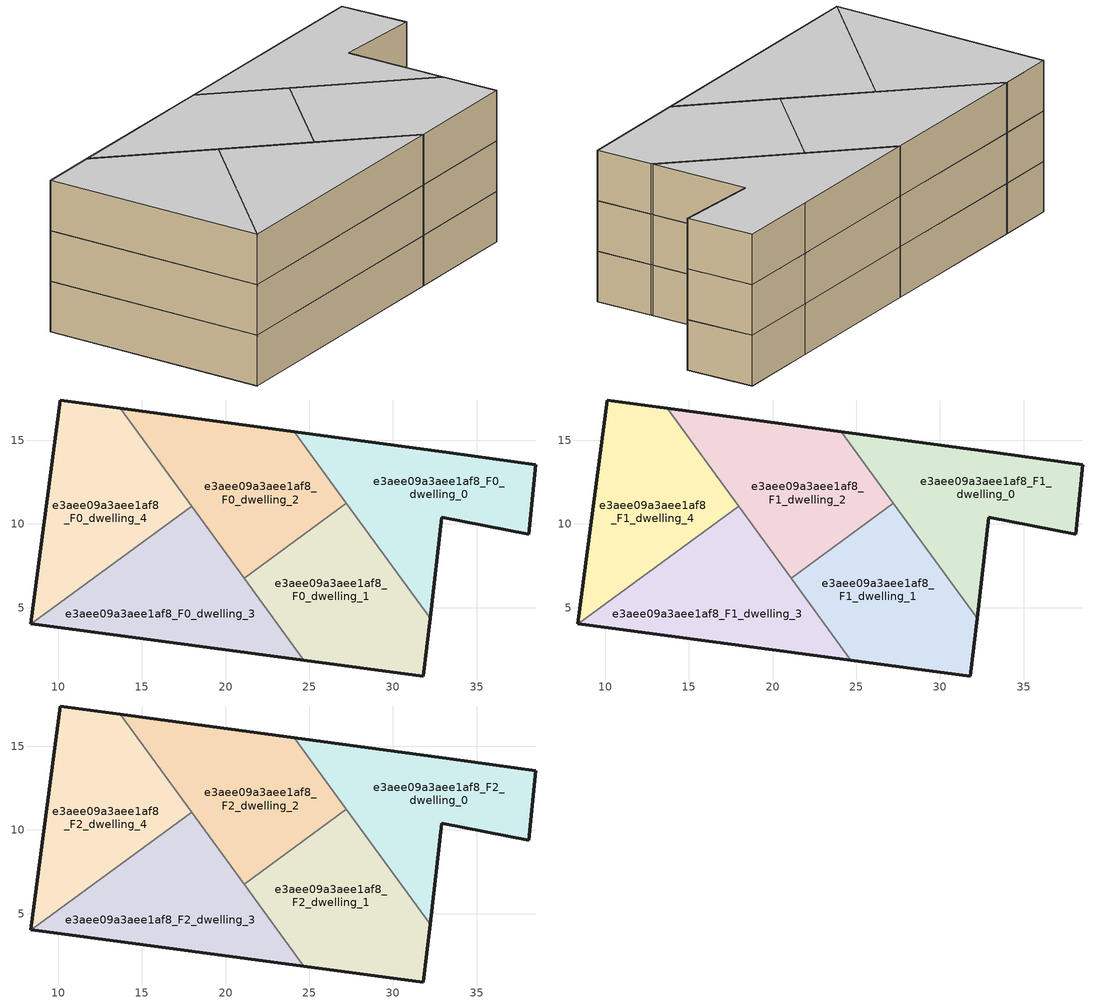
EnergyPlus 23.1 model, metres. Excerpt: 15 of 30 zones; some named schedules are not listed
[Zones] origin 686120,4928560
e3aee09a3aee1af8_F0_dwelling_0
 floor ground (EU_floor_Construction): 38.11,9.39 38.53,13.54 33.38,14.25 24.09,15.51 32.22,4.37 32.93,10.41 z0
 wall outside (EU_wall_Construction): 24.09,15.51 33.38,14.25 38.53,13.54 38.11,9.39 32.93,10.41 32.22,4.37 z0:3
 wall to e3aee09a3aee1af8_F0_dwelling_1 (EU_wall_Construction): 32.22,4.37 27.22,11.23 z0:3
 wall to e3aee09a3aee1af8_F0_dwelling_2 (EU_wall_Construction): 27.21,11.23 24.09,15.51 z0:3
e3aee09a3aee1af8_F0_dwelling_1
 floor ground (EU_floor_Construction): 31.82,0.92 32.22,4.37 27.21,11.23 21.1,6.77 24.68,1.87 z0
 wall outside (EU_wall_Construction): 32.22,4.37 31.82,0.92 24.68,1.87 z0:3
 wall to e3aee09a3aee1af8_F0_dwelling_2 (EU_wall_Construction): 21.1,6.77 27.21,11.23 z0:3
 wall to e3aee09a3aee1af8_F0_dwelling_3 (EU_wall_Construction): 24.68,1.87 21.1,6.77 z0:3
e3aee09a3aee1af8_F0_dwelling_2
 floor ground (EU_floor_Construction): 27.21,11.23 24.09,15.51 13.69,16.92 21.1,6.77 z0
 wall outside (EU_wall_Construction): 13.69,16.92 24.09,15.51 z0:3
 wall to e3aee09a3aee1af8_F0_dwelling_4 (EU_wall_Construction): 17.98,11.05 13.69,16.92 z0:3
 wall to e3aee09a3aee1af8_F0_dwelling_3 (EU_wall_Construction): 21.1,6.77 17.98,11.05 z0:3
e3aee09a3aee1af8_F0_dwelling_3
 floor ground (EU_floor_Construction): 24.68,1.87 17.98,11.05 8.37,4.04 z0
 wall outside (EU_wall_Construction): 24.68,1.87 8.37,4.04 z0:3
 wall to e3aee09a3aee1af8_F0_dwelling_4 (EU_wall_Construction): 8.37,4.04 17.98,11.05 z0:3
e3aee09a3aee1af8_F0_dwelling_4
 floor ground (EU_floor_Construction): 17.98,11.05 13.69,16.92 10.13,17.41 8.36,4.04 8.37,4.04 z0
 wall outside (EU_wall_Construction): 8.37,4.04 8.36,4.04 10.13,17.41 13.69,16.92 z0:3
e3aee09a3aee1af8_F1_dwelling_0
 floor to e3aee09a3aee1af8_F0_dwelling_0 (EU_floor_Construction): 38.11,9.39 38.53,13.54 33.38,14.25 24.09,15.51 32.22,4.37 32.93,10.41 z3
 wall outside (EU_wall_Construction): 24.09,15.51 33.38,14.25 38.53,13.54 38.11,9.39 32.93,10.41 32.22,4.37 z3:6
 wall to e3aee09a3aee1af8_F1_dwelling_1 (EU_wall_Construction): 32.22,4.37 27.22,11.23 z3:6
 wall to e3aee09a3aee1af8_F1_dwelling_2 (EU_wall_Construction): 27.21,11.23 24.09,15.51 z3:6
e3aee09a3aee1af8_F1_dwelling_1
 floor to e3aee09a3aee1af8_F0_dwelling_1 (EU_floor_Construction): 31.82,0.92 32.22,4.37 27.21,11.23 21.1,6.77 24.68,1.87 z3
 wall outside (EU_wall_Construction): 32.22,4.37 31.82,0.92 24.68,1.87 z3:6
 wall to e3aee09a3aee1af8_F1_dwelling_2 (EU_wall_Construction): 21.1,6.77 27.21,11.23 z3:6
 wall to e3aee09a3aee1af8_F1_dwelling_3 (EU_wall_Construction): 24.68,1.87 21.1,6.77 z3:6
e3aee09a3aee1af8_F1_dwelling_2
 floor to e3aee09a3aee1af8_F0_dwelling_2 (EU_floor_Construction): 27.21,11.23 24.09,15.51 13.69,16.92 21.1,6.77 z3
 wall outside (EU_wall_Construction): 13.69,16.92 24.09,15.51 z3:6
 wall to e3aee09a3aee1af8_F1_dwelling_4 (EU_wall_Construction): 17.98,11.05 13.69,16.92 z3:6
 wall to e3aee09a3aee1af8_F1_dwelling_3 (EU_wall_Construction): 21.1,6.77 17.98,11.05 z3:6
e3aee09a3aee1af8_F1_dwelling_3
 floor to e3aee09a3aee1af8_F0_dwelling_3 (EU_floor_Construction): 24.68,1.87 17.98,11.05 8.37,4.04 z3
 wall outside (EU_wall_Construction): 24.68,1.87 8.37,4.04 z3:6
 wall to e3aee09a3aee1af8_F1_dwelling_4 (EU_wall_Construction): 8.37,4.04 17.98,11.05 z3:6
e3aee09a3aee1af8_F1_dwelling_4
 floor to e3aee09a3aee1af8_F0_dwelling_4 (EU_floor_Construction): 17.98,11.05 13.69,16.92 10.13,17.41 8.36,4.04 8.37,4.04 z3
 wall outside (EU_wall_Construction): 8.37,4.04 8.36,4.04 10.13,17.41 13.69,16.92 z3:6
e3aee09a3aee1af8_F2_dwelling_0
 floor to e3aee09a3aee1af8_F1_dwelling_0 (EU_floor_Construction): 38.11,9.39 38.53,13.54 33.38,14.25 24.09,15.51 32.22,4.37 32.93,10.41 z6
 wall outside (EU_wall_Construction): 24.09,15.51 33.38,14.25 38.53,13.54 38.11,9.39 32.93,10.41 32.22,4.37 z6:9
 wall to e3aee09a3aee1af8_F2_dwelling_1 (EU_wall_Construction): 32.22,4.37 27.22,11.23 z6:9
 wall to e3aee09a3aee1af8_F2_dwelling_2 (EU_wall_Construction): 27.21,11.23 24.09,15.51 z6:9
 ceiling to e3aee09a3aee1af8_F3_dwelling_0 (EU_floor_Construction): 38.53,13.54 38.11,9.39 32.93,10.41 32.22,4.37 24.09,15.51 33.38,14.25 z9
e3aee09a3aee1af8_F2_dwelling_1
 floor to e3aee09a3aee1af8_F1_dwelling_1 (EU_floor_Construction): 31.82,0.92 32.22,4.37 27.21,11.23 21.1,6.77 24.68,1.87 z6
 wall outside (EU_wall_Construction): 32.22,4.37 31.82,0.92 24.68,1.87 z6:9
 wall to e3aee09a3aee1af8_F2_dwelling_2 (EU_wall_Construction): 21.1,6.77 27.21,11.23 z6:9
 wall to e3aee09a3aee1af8_F2_dwelling_3 (EU_wall_Construction): 24.68,1.87 21.1,6.77 z6:9
 ceiling to e3aee09a3aee1af8_F3_dwelling_1 (EU_floor_Construction): 27.21,11.23 32.22,4.37 31.82,0.92 24.68,1.87 21.1,6.77 z9
e3aee09a3aee1af8_F2_dwelling_2
 floor to e3aee09a3aee1af8_F1_dwelling_2 (EU_floor_Construction): 27.21,11.23 24.09,15.51 13.69,16.92 21.1,6.77 z6
 wall outside (EU_wall_Construction): 13.69,16.92 24.09,15.51 z6:9
 wall to e3aee09a3aee1af8_F2_dwelling_4 (EU_wall_Construction): 17.98,11.05 13.69,16.92 z6:9
 wall to e3aee09a3aee1af8_F2_dwelling_3 (EU_wall_Construction): 21.1,6.77 17.98,11.05 z6:9
 ceiling to e3aee09a3aee1af8_F3_dwelling_2 (EU_floor_Construction): 24.09,15.51 27.21,11.23 21.1,6.77 13.69,16.92 z9
e3aee09a3aee1af8_F2_dwelling_3
 floor to e3aee09a3aee1af8_F1_dwelling_3 (EU_floor_Construction): 24.68,1.87 17.98,11.05 8.37,4.04 z6
 wall outside (EU_wall_Construction): 24.68,1.87 8.37,4.04 z6:9
 wall to e3aee09a3aee1af8_F2_dwelling_4 (EU_wall_Construction): 8.37,4.04 17.98,11.05 z6:9
 ceiling to e3aee09a3aee1af8_F3_dwelling_3 (EU_floor_Construction): 17.98,11.05 24.68,1.87 8.37,4.04 z9
e3aee09a3aee1af8_F2_dwelling_4
 floor to e3aee09a3aee1af8_F1_dwelling_4 (EU_floor_Construction): 17.98,11.05 13.69,16.92 10.13,17.41 8.36,4.04 8.37,4.04 z6
 wall outside (EU_wall_Construction): 8.37,4.04 8.36,4.04 10.13,17.41 13.69,16.92 z6:9
 ceiling to e3aee09a3aee1af8_F3_dwelling_4 (EU_floor_Construction): 13.69,16.92 17.98,11.05 8.37,4.04 8.36,4.04 10.13,17.41 z9
[Building]
EU S2 Campaign: North Axis=0; Terrain=City; Solar Distribution=FullExterior
[Site:Location]
Bologna: Latitude=44.5; Longitude=11.25; Time Zone=1; Elevation=37
[SizingPeriod:WeatherFileDays]
AnnualSizingPeriod: Begin Month=1; Begin Day of Month=1; End Month=12; End Day of Month=31; Day of Week for Start Day=Monday; Use Weather File Daylight Saving Period=No; Use Weather File Rain and Snow Indicators=No
[MATERIAL]
EU_InternalMass_Material: Roughness=MediumRough; Thickness=0.1; Conductivity=1; Density=1800; Specific Heat=900; Thermal Absorptance=0.9; Solar Absorptance=0.7; Visible Absorptance=0.7
[MATERIAL:NOMASS] Roughness=MediumRough; Thermal Absorptance=0.9; Solar Absorptance=0.7; Visible Absorptance=0.7
Name | Thermal Resistance
EU_wall_NoMass | 0.779417
EU_floor_NoMass | 0.588222
[CONSTRUCTION]
EU_wall_Construction: EU_wall_NoMass
EU_floor_Construction: EU_floor_NoMass
EU_InternalMass_Construction: EU_InternalMass_Material
[ZONE] Type=1; Multiplier=1; Ceiling Height=autocalculate; Floor Area=autocalculate; Part of Total Floor Area=Yes
Name | Volume
e3aee09a3aee1af8_F0_dwelling_0; e3aee09a3aee1af8_F1_dwelling_0; e3aee09a3aee1af8_F2_dwelling_0 | 202.794
e3aee09a3aee1af8_F0_dwelling_1; e3aee09a3aee1af8_F1_dwelling_1; e3aee09a3aee1af8_F2_dwelling_1 | 202.804
e3aee09a3aee1af8_F0_dwelling_2; e3aee09a3aee1af8_F1_dwelling_2; e3aee09a3aee1af8_F2_dwelling_2 | 202.816
e3aee09a3aee1af8_F0_dwelling_3; e3aee09a3aee1af8_F1_dwelling_3; e3aee09a3aee1af8_F2_dwelling_3 | 202.819
e3aee09a3aee1af8_F0_dwelling_4; e3aee09a3aee1af8_F1_dwelling_4; e3aee09a3aee1af8_F2_dwelling_4 | 202.797
[INTERNALMASS] Construction=EU_InternalMass_Construction
Name | Zone or ZoneList | Surface Area
e3aee09a3aee1af8_F0_dwelling_0_EU_InternalMass | e3aee09a3aee1af8_F0_dwelling_0 | 67.5976
e3aee09a3aee1af8_F0_dwelling_1_EU_InternalMass | e3aee09a3aee1af8_F0_dwelling_1 | 67.5999
e3aee09a3aee1af8_F0_dwelling_2_EU_InternalMass | e3aee09a3aee1af8_F0_dwelling_2 | 67.6054
e3aee09a3aee1af8_F0_dwelling_3_EU_InternalMass | e3aee09a3aee1af8_F0_dwelling_3 | 67.6048
e3aee09a3aee1af8_F0_dwelling_4_EU_InternalMass | e3aee09a3aee1af8_F0_dwelling_4 | 67.5956
e3aee09a3aee1af8_F1_dwelling_0_EU_InternalMass | e3aee09a3aee1af8_F1_dwelling_0 | 67.5976
e3aee09a3aee1af8_F1_dwelling_1_EU_InternalMass | e3aee09a3aee1af8_F1_dwelling_1 | 67.5999
e3aee09a3aee1af8_F1_dwelling_2_EU_InternalMass | e3aee09a3aee1af8_F1_dwelling_2 | 67.6054
e3aee09a3aee1af8_F1_dwelling_3_EU_InternalMass | e3aee09a3aee1af8_F1_dwelling_3 | 67.6048
e3aee09a3aee1af8_F1_dwelling_4_EU_InternalMass | e3aee09a3aee1af8_F1_dwelling_4 | 67.5956
e3aee09a3aee1af8_F2_dwelling_0_EU_InternalMass | e3aee09a3aee1af8_F2_dwelling_0 | 67.5976
e3aee09a3aee1af8_F2_dwelling_1_EU_InternalMass | e3aee09a3aee1af8_F2_dwelling_1 | 67.5999
e3aee09a3aee1af8_F2_dwelling_2_EU_InternalMass | e3aee09a3aee1af8_F2_dwelling_2 | 67.6054
e3aee09a3aee1af8_F2_dwelling_3_EU_InternalMass | e3aee09a3aee1af8_F2_dwelling_3 | 67.6048
e3aee09a3aee1af8_F2_dwelling_4_EU_InternalMass | e3aee09a3aee1af8_F2_dwelling_4 | 67.5956
[OTHEREQUIPMENT] Fuel Type=Electricity; Design Level Calculation Method=Watts/Area; Power per Zone Floor Area=1; Fraction Latent=0; Fraction Radiant=0; Fraction Lost=0; Carbon Dioxide Generation Rate=0; EndUse Subcategory=EU_Step8_InternalGains
Name | Zone or ZoneList or Space or SpaceList | Schedule
EU_Step8_InternalGain_e3aee09a3aee1af8_F0_dwelling_0_f000 | e3aee09a3aee1af8_F0_dwelling_0 | EU_Step8_GainSchedule_e3aee09a3aee1af8_F0_dwelling_0_f000
EU_Step8_InternalGain_e3aee09a3aee1af8_F0_dwelling_1_f000 | e3aee09a3aee1af8_F0_dwelling_1 | EU_Step8_GainSchedule_e3aee09a3aee1af8_F0_dwelling_1_f000
EU_Step8_InternalGain_e3aee09a3aee1af8_F0_dwelling_2_f000 | e3aee09a3aee1af8_F0_dwelling_2 | EU_Step8_GainSchedule_e3aee09a3aee1af8_F0_dwelling_2_f000
EU_Step8_InternalGain_e3aee09a3aee1af8_F0_dwelling_3_f000 | e3aee09a3aee1af8_F0_dwelling_3 | EU_Step8_GainSchedule_e3aee09a3aee1af8_F0_dwelling_3_f000
EU_Step8_InternalGain_e3aee09a3aee1af8_F0_dwelling_4_f000 | e3aee09a3aee1af8_F0_dwelling_4 | EU_Step8_GainSchedule_e3aee09a3aee1af8_F0_dwelling_4_f000
EU_Step8_InternalGain_e3aee09a3aee1af8_F1_dwelling_0_f000 | e3aee09a3aee1af8_F1_dwelling_0 | EU_Step8_GainSchedule_e3aee09a3aee1af8_F1_dwelling_0_f000
EU_Step8_InternalGain_e3aee09a3aee1af8_F1_dwelling_1_f000 | e3aee09a3aee1af8_F1_dwelling_1 | EU_Step8_GainSchedule_e3aee09a3aee1af8_F1_dwelling_1_f000
EU_Step8_InternalGain_e3aee09a3aee1af8_F1_dwelling_2_f000 | e3aee09a3aee1af8_F1_dwelling_2 | EU_Step8_GainSchedule_e3aee09a3aee1af8_F1_dwelling_2_f000
EU_Step8_InternalGain_e3aee09a3aee1af8_F1_dwelling_3_f000 | e3aee09a3aee1af8_F1_dwelling_3 | EU_Step8_GainSchedule_e3aee09a3aee1af8_F1_dwelling_3_f000
EU_Step8_InternalGain_e3aee09a3aee1af8_F1_dwelling_4_f000 | e3aee09a3aee1af8_F1_dwelling_4 | EU_Step8_GainSchedule_e3aee09a3aee1af8_F1_dwelling_4_f000
EU_Step8_InternalGain_e3aee09a3aee1af8_F2_dwelling_0_f000 | e3aee09a3aee1af8_F2_dwelling_0 | EU_Step8_GainSchedule_e3aee09a3aee1af8_F2_dwelling_0_f000
EU_Step8_InternalGain_e3aee09a3aee1af8_F2_dwelling_1_f000 | e3aee09a3aee1af8_F2_dwelling_1 | EU_Step8_GainSchedule_e3aee09a3aee1af8_F2_dwelling_1_f000
EU_Step8_InternalGain_e3aee09a3aee1af8_F2_dwelling_2_f000 | e3aee09a3aee1af8_F2_dwelling_2 | EU_Step8_GainSchedule_e3aee09a3aee1af8_F2_dwelling_2_f000
EU_Step8_InternalGain_e3aee09a3aee1af8_F2_dwelling_3_f000 | e3aee09a3aee1af8_F2_dwelling_3 | EU_Step8_GainSchedule_e3aee09a3aee1af8_F2_dwelling_3_f000
EU_Step8_InternalGain_e3aee09a3aee1af8_F2_dwelling_4_f000 | e3aee09a3aee1af8_F2_dwelling_4 | EU_Step8_GainSchedule_e3aee09a3aee1af8_F2_dwelling_4_f000
[ZONEVENTILATION:DESIGNFLOWRATE] Schedule=EU_AlwaysOn; Design Flow Rate Calculation Method=AirChanges/Hour; Air Changes per Hour=0.712058; Ventilation Type=Natural; Fan Pressure Rise=0; Fan Total Efficiency=1; Constant Term Coefficient=1; Temperature Term Coefficient=0; Velocity Term Coefficient=0; Velocity Squared Term Coefficient=0; Minimum Indoor Temperature=-100; Maximum Indoor Temperature=100; Delta Temperature=-100; Minimum Outdoor Temperature=-100; Maximum Outdoor Temperature=100; Maximum Wind Speed=40
Name | Zone or ZoneList or Space or SpaceList
EU_ConstantAir_e3aee09a3aee1af8_F0_dwelling_0 | e3aee09a3aee1af8_F0_dwelling_0
EU_ConstantAir_e3aee09a3aee1af8_F0_dwelling_1 | e3aee09a3aee1af8_F0_dwelling_1
EU_ConstantAir_e3aee09a3aee1af8_F0_dwelling_2 | e3aee09a3aee1af8_F0_dwelling_2
EU_ConstantAir_e3aee09a3aee1af8_F0_dwelling_3 | e3aee09a3aee1af8_F0_dwelling_3
EU_ConstantAir_e3aee09a3aee1af8_F0_dwelling_4 | e3aee09a3aee1af8_F0_dwelling_4
EU_ConstantAir_e3aee09a3aee1af8_F1_dwelling_0 | e3aee09a3aee1af8_F1_dwelling_0
EU_ConstantAir_e3aee09a3aee1af8_F1_dwelling_1 | e3aee09a3aee1af8_F1_dwelling_1
EU_ConstantAir_e3aee09a3aee1af8_F1_dwelling_2 | e3aee09a3aee1af8_F1_dwelling_2
EU_ConstantAir_e3aee09a3aee1af8_F1_dwelling_3 | e3aee09a3aee1af8_F1_dwelling_3
EU_ConstantAir_e3aee09a3aee1af8_F1_dwelling_4 | e3aee09a3aee1af8_F1_dwelling_4
EU_ConstantAir_e3aee09a3aee1af8_F2_dwelling_0 | e3aee09a3aee1af8_F2_dwelling_0
EU_ConstantAir_e3aee09a3aee1af8_F2_dwelling_1 | e3aee09a3aee1af8_F2_dwelling_1
EU_ConstantAir_e3aee09a3aee1af8_F2_dwelling_2 | e3aee09a3aee1af8_F2_dwelling_2
EU_ConstantAir_e3aee09a3aee1af8_F2_dwelling_3 | e3aee09a3aee1af8_F2_dwelling_3
EU_ConstantAir_e3aee09a3aee1af8_F2_dwelling_4 | e3aee09a3aee1af8_F2_dwelling_4
[HVACTEMPLATE:THERMOSTAT] Constant Heating Setpoint=20; Constant Cooling Setpoint=50
EU_HeatOnly_e3aee09a3aee1af8_F0_dwelling_0; EU_HeatOnly_e3aee09a3aee1af8_F0_dwelling_1; EU_HeatOnly_e3aee09a3aee1af8_F0_dwelling_2; EU_HeatOnly_e3aee09a3aee1af8_F0_dwelling_3; EU_HeatOnly_e3aee09a3aee1af8_F0_dwelling_4; EU_HeatOnly_e3aee09a3aee1af8_F1_dwelling_0; EU_HeatOnly_e3aee09a3aee1af8_F1_dwelling_1; EU_HeatOnly_e3aee09a3aee1af8_F1_dwelling_2; EU_HeatOnly_e3aee09a3aee1af8_F1_dwelling_3; EU_HeatOnly_e3aee09a3aee1af8_F1_dwelling_4; EU_HeatOnly_e3aee09a3aee1af8_F2_dwelling_0; EU_HeatOnly_e3aee09a3aee1af8_F2_dwelling_1; EU_HeatOnly_e3aee09a3aee1af8_F2_dwelling_2; EU_HeatOnly_e3aee09a3aee1af8_F2_dwelling_3; EU_HeatOnly_e3aee09a3aee1af8_F2_dwelling_4; EU_HeatOnly_e3aee09a3aee1af8_F3_dwelling_0; EU_HeatOnly_e3aee09a3aee1af8_F3_dwelling_1; EU_HeatOnly_e3aee09a3aee1af8_F3_dwelling_2; EU_HeatOnly_e3aee09a3aee1af8_F3_dwelling_3; EU_HeatOnly_e3aee09a3aee1af8_F3_dwelling_4; EU_HeatOnly_e3aee09a3aee1af8_F4_dwelling_0; EU_HeatOnly_e3aee09a3aee1af8_F4_dwelling_1; EU_HeatOnly_e3aee09a3aee1af8_F4_dwelling_2; EU_HeatOnly_e3aee09a3aee1af8_F4_dwelling_3; EU_HeatOnly_e3aee09a3aee1af8_F4_dwelling_4; EU_HeatOnly_e3aee09a3aee1af8_F5_dwelling_0; EU_HeatOnly_e3aee09a3aee1af8_F5_dwelling_1; EU_HeatOnly_e3aee09a3aee1af8_F5_dwelling_2; EU_HeatOnly_e3aee09a3aee1af8_F5_dwelling_3; EU_HeatOnly_e3aee09a3aee1af8_F5_dwelling_4
[HVACTEMPLATE:ZONE:IDEALLOADSAIRSYSTEM] System Availability Schedule=EU_AlwaysOn; Maximum Heating Supply Air Temperature=50; Minimum Cooling Supply Air Temperature=13; Maximum Heating Supply Air Humidity Ratio=0.0156; Minimum Cooling Supply Air Humidity Ratio=0.0077; Heating Limit=NoLimit; Cooling Limit=NoLimit; Heating Availability Schedule=EU_AlwaysOn; Cooling Availability Schedule=EU_CoolingOff; Dehumidification Control Type=ConstantSensibleHeatRatio; Cooling Sensible Heat Ratio=0.7; Dehumidification Setpoint=60; Humidification Control Type=None; Humidification Setpoint=30; Outdoor Air Method=None; Outdoor Air Flow Rate per Person=0.00944; Outdoor Air Flow Rate per Zone Floor Area=0; Outdoor Air Flow Rate per Zone=0; Demand Controlled Ventilation Type=None; Outdoor Air Economizer Type=NoEconomizer; Heat Recovery Type=None; Sensible Heat Recovery Effectiveness=0.7; Latent Heat Recovery Effectiveness=0.65
Name | Template Thermostat
e3aee09a3aee1af8_F0_dwelling_0 | EU_HeatOnly_e3aee09a3aee1af8_F0_dwelling_0
e3aee09a3aee1af8_F0_dwelling_1 | EU_HeatOnly_e3aee09a3aee1af8_F0_dwelling_1
e3aee09a3aee1af8_F0_dwelling_2 | EU_HeatOnly_e3aee09a3aee1af8_F0_dwelling_2
e3aee09a3aee1af8_F0_dwelling_3 | EU_HeatOnly_e3aee09a3aee1af8_F0_dwelling_3
e3aee09a3aee1af8_F0_dwelling_4 | EU_HeatOnly_e3aee09a3aee1af8_F0_dwelling_4
e3aee09a3aee1af8_F1_dwelling_0 | EU_HeatOnly_e3aee09a3aee1af8_F1_dwelling_0
e3aee09a3aee1af8_F1_dwelling_1 | EU_HeatOnly_e3aee09a3aee1af8_F1_dwelling_1
e3aee09a3aee1af8_F1_dwelling_2 | EU_HeatOnly_e3aee09a3aee1af8_F1_dwelling_2
e3aee09a3aee1af8_F1_dwelling_3 | EU_HeatOnly_e3aee09a3aee1af8_F1_dwelling_3
e3aee09a3aee1af8_F1_dwelling_4 | EU_HeatOnly_e3aee09a3aee1af8_F1_dwelling_4
e3aee09a3aee1af8_F2_dwelling_0 | EU_HeatOnly_e3aee09a3aee1af8_F2_dwelling_0
e3aee09a3aee1af8_F2_dwelling_1 | EU_HeatOnly_e3aee09a3aee1af8_F2_dwelling_1
e3aee09a3aee1af8_F2_dwelling_2 | EU_HeatOnly_e3aee09a3aee1af8_F2_dwelling_2
e3aee09a3aee1af8_F2_dwelling_3 | EU_HeatOnly_e3aee09a3aee1af8_F2_dwelling_3
e3aee09a3aee1af8_F2_dwelling_4 | EU_HeatOnly_e3aee09a3aee1af8_F2_dwelling_4
[SIZING:ZONE] Zone Cooling Design Supply Air Temperature Input Method=SupplyAirTemperature; Zone Cooling Design Supply Air Temperature=13; Zone Heating Design Supply Air Temperature Input Method=SupplyAirTemperature; Zone Heating Design Supply Air Temperature=50; Zone Cooling Design Supply Air Humidity Ratio=0.008; Zone Heating Design Supply Air Humidity Ratio=0.008; Cooling Design Air Flow Method=DesignDay; Cooling Design Air Flow Rate=0; Cooling Minimum Air Flow per Zone Floor Area=0.000762; Cooling Minimum Air Flow=0; Cooling Minimum Air Flow Fraction=0.2; Heating Design Air Flow Method=DesignDay; Heating Design Air Flow Rate=0; Heating Maximum Air Flow per Zone Floor Area=0.002032; Heating Maximum Air Flow=0.141576; Heating Maximum Air Flow Fraction=0.3; Account for Dedicated Outdoor Air System=No; Dedicated Outdoor Air System Control Strategy=NeutralSupplyAir; Dedicated Outdoor Air Low Setpoint Temperature for Design=autosize; Dedicated Outdoor Air High Setpoint Temperature for Design=autosize; Zone Load Sizing Method=Sensible Load Only No Latent Load; Zone Latent Cooling Design Supply Air Humidity Ratio Input Method=HumidityRatioDifference; Zone Cooling Design Supply Air Humidity Ratio Difference=0.005; Zone Latent Heating Design Supply Air Humidity Ratio Input Method=HumidityRatioDifference; Zone Humidification Design Supply Air Humidity Ratio Difference=0.005
e3aee09a3aee1af8_F0_dwelling_0; e3aee09a3aee1af8_F0_dwelling_1; e3aee09a3aee1af8_F0_dwelling_2; e3aee09a3aee1af8_F0_dwelling_3; e3aee09a3aee1af8_F0_dwelling_4; e3aee09a3aee1af8_F1_dwelling_0; e3aee09a3aee1af8_F1_dwelling_1; e3aee09a3aee1af8_F1_dwelling_2; e3aee09a3aee1af8_F1_dwelling_3
